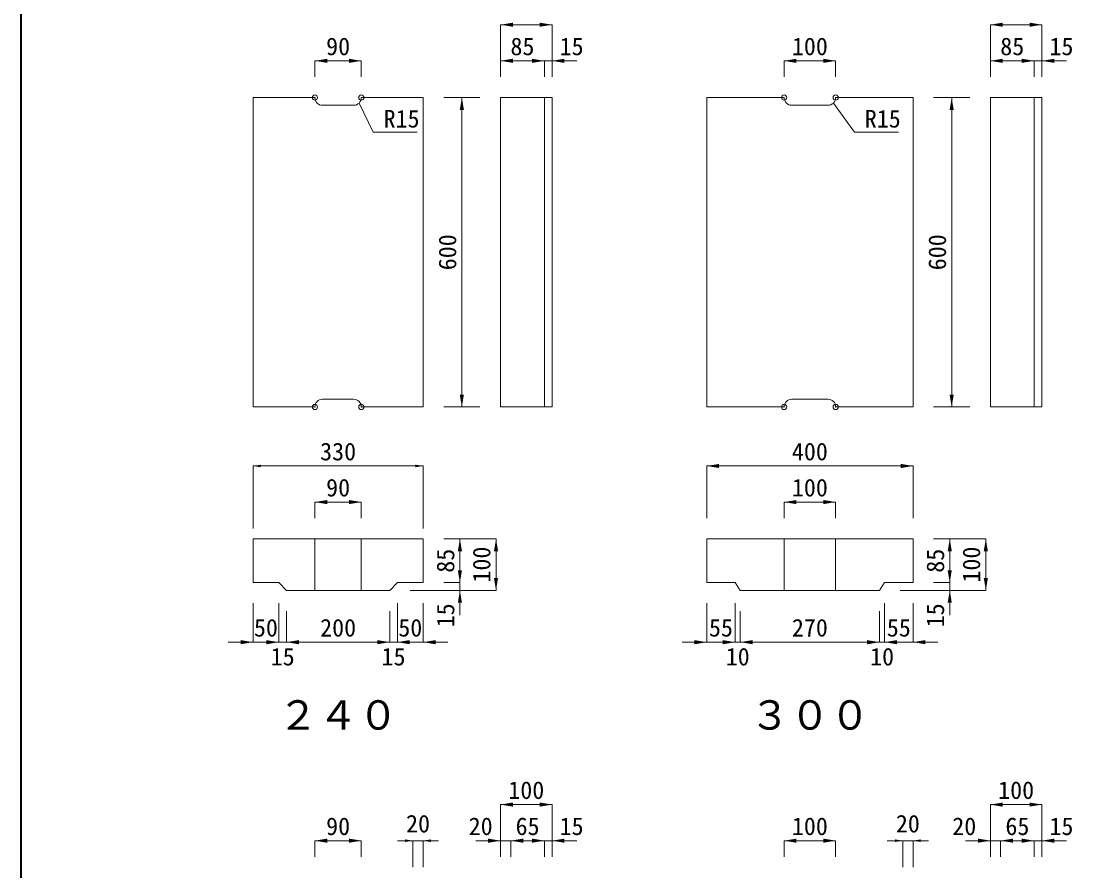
# Model space of a CAD drawing. Units: millimetres at full size, sheet at 1:20. Extents: x 19804 to 37687, y 7081 to 13999.
# Drawn here: x 29687 to 31725, y 8883 to 10531 of the extents above; entities that cross this region are included whole.
import ezdxf
from ezdxf.enums import TextEntityAlignment as Align

# ---------------------------------------------------------------- set-up
doc = ezdxf.new("R2010")
doc.units = ezdxf.units.MM
doc.header["$LTSCALE"] = 20
doc.header["$PDMODE"] = 32
doc.header["$PDSIZE"] = 10
for name, color, linetype, lineweight in [('0_2', 7, 'Continuous', 13), ('図枠', 7, 'Continuous', 5), ('寸法線', 7, 'Continuous', 13), ('引出線', 4, 'Continuous', 13), ('本体', 2, 'Continuous', 13)]:
    doc.layers.add(name, color=color, linetype=linetype, lineweight=lineweight)
doc.styles.add('ＭＳ ゴシック', font='')
doc.styles.get('ＭＳ ゴシック').set_extended_font_data('MS Gothic')

# ---------------------------------------------------------------- blocks, each defined once
blk = doc.blocks.new('filled_arrow')
at = {"color": 0, "linetype": 'Continuous', "lineweight": -2}
blk.add_solid([(7.5, 1.25), (0, 0), (7.5, -1.25)], dxfattribs=at)

msp = doc.modelspace()

# ---------------------------------------------------------------- linework, layer by layer
at = {"layer": '図枠', "lineweight": 40}
msp.add_line((29686.88, 7281.04), (29686.88, 12821.04), dxfattribs=at)
at = {"layer": '寸法線'}
for p, q in [((30716.88, 10523.76), (30616.88, 10523.76)), ((30616.88, 10422.52), (30616.88, 10523.76)), ((30716.88, 10422.52), (30716.88, 10523.76)), ((31666.88, 10523.76), (31566.88, 10523.76)), ((31566.88, 10422.52), (31566.88, 10523.76)), ((31666.88, 10422.52), (31666.88, 10523.76)), ((30256.88, 10453.76), (30346.88, 10453.76)), ((30256.88, 10422.52), (30256.88, 10453.76)), ((30346.88, 10422.52), (30346.88, 10453.76)), ((30616.88, 10453.76), (30701.88, 10453.76)), ((30616.88, 10422.52), (30616.88, 10453.76)), ((30653.88, 10453.76), (30764.88, 10453.76)), ((30701.88, 10422.52), (30701.88, 10453.76)), ((30701.88, 10422.52), (30701.88, 10453.76)), ((30716.88, 10422.52), (30716.88, 10453.76)), ((31166.88, 10453.76), (31266.88, 10453.76)), ((31166.88, 10422.52), (31166.88, 10453.76)), ((31266.88, 10422.52), (31266.88, 10453.76)), ((31566.88, 10453.76), (31651.88, 10453.76)), ((31566.88, 10422.52), (31566.88, 10453.76)), ((31603.88, 10453.76), (31714.88, 10453.76)), ((31651.88, 10422.52), (31651.88, 10453.76)), ((31651.88, 10422.52), (31651.88, 10453.76)), ((31666.88, 10422.52), (31666.88, 10453.76)), ((30506.88, 10382.52), (30541.88, 10382.52)), ((30541.88, 9782.52), (30541.88, 10382.52)), ((30541.88, 10382.52), (30541.88, 9782.52)), ((30576.88, 10382.52), (30541.88, 10382.52)), ((31456.88, 10382.52), (31491.88, 10382.52)), ((31491.88, 9782.52), (31491.88, 10382.52)), ((31491.88, 10382.52), (31491.88, 9782.52)), ((31526.88, 10382.52), (31491.88, 10382.52)), ((30506.88, 9782.52), (30541.88, 9782.52)), ((30576.88, 9782.52), (30541.88, 9782.52)), ((31456.88, 9782.52), (31491.88, 9782.52)), ((31526.88, 9782.52), (31491.88, 9782.52)), ((31016.88, 9668.15), (31416.88, 9668.15)), ((31016.88, 9566.91), (31016.88, 9668.15)), ((31416.88, 9566.91), (31416.88, 9668.15)), ((30256.88, 9598.15), (30346.88, 9598.15)), ((30256.88, 9566.91), (30256.88, 9598.15)), ((30346.88, 9566.91), (30346.88, 9598.15)), ((31166.88, 9598.15), (31266.88, 9598.15)), ((31166.88, 9566.91), (31166.88, 9598.15)), ((31266.88, 9566.91), (31266.88, 9598.15)), ((30506.88, 9526.91), (30538.11, 9526.91)), ((30506.88, 9526.91), (30608.11, 9526.91)), ((30538.11, 9441.91), (30538.11, 9526.91)), ((30608.11, 9426.91), (30608.11, 9526.91)), ((31456.88, 9526.91), (31488.11, 9526.91)), ((31456.88, 9526.91), (31558.11, 9526.91)), ((31488.11, 9441.91), (31488.11, 9526.91)), ((31558.11, 9426.91), (31558.11, 9526.91)), ((30538.11, 9378.91), (30538.11, 9489.91)), ((31488.11, 9378.91), (31488.11, 9489.91)), ((30506.88, 9441.91), (30538.11, 9441.91)), ((30506.88, 9441.91), (30538.11, 9441.91)), ((31456.88, 9441.91), (31488.11, 9441.91)), ((31456.88, 9441.91), (31488.11, 9441.91)), ((30441.88, 9426.91), (30538.11, 9426.91)), ((30441.88, 9426.91), (30608.11, 9426.91)), ((31391.88, 9426.91), (31488.11, 9426.91)), ((31391.88, 9426.91), (31558.11, 9426.91)), ((30136.88, 9401.91), (30136.88, 9326.47)), ((30186.88, 9401.91), (30186.88, 9326.47)), ((30186.88, 9401.91), (30186.88, 9326.47)), ((30416.88, 9401.91), (30416.88, 9326.47)), ((30416.88, 9401.91), (30416.88, 9326.47)), ((30466.88, 9401.91), (30466.88, 9326.47)), ((31016.88, 9401.91), (31016.88, 9326.47)), ((31071.88, 9401.91), (31071.88, 9326.47)), ((31071.88, 9401.91), (31071.88, 9326.47)), ((31361.88, 9401.91), (31361.88, 9326.47)), ((31361.88, 9401.91), (31361.88, 9326.47)), ((31416.88, 9401.91), (31416.88, 9326.47)), ((30201.88, 9386.91), (30201.88, 9326.47)), ((30201.88, 9386.91), (30201.88, 9326.47)), ((30401.88, 9386.91), (30401.88, 9326.47)), ((30401.88, 9386.91), (30401.88, 9326.47)), ((31081.88, 9386.91), (31081.88, 9326.47)), ((31081.88, 9386.91), (31081.88, 9326.47)), ((31351.88, 9386.91), (31351.88, 9326.47)), ((31351.88, 9386.91), (31351.88, 9326.47)), ((30088.88, 9326.47), (30186.88, 9326.47)), ((30138.88, 9326.47), (30249.88, 9326.47)), ((30201.88, 9326.47), (30401.88, 9326.47)), ((30353.88, 9326.47), (30464.88, 9326.47)), ((30416.88, 9326.47), (30514.88, 9326.47)), ((31071.88, 9326.47), (30968.88, 9326.47)), ((31023.88, 9326.47), (31129.88, 9326.47)), ((31081.88, 9326.47), (31351.88, 9326.47)), ((31303.88, 9326.47), (31409.88, 9326.47)), ((31361.88, 9326.47), (31464.88, 9326.47)), ((30716.88, 9011.55), (30616.88, 9011.55)), ((30616.88, 8910.32), (30616.88, 9011.55)), ((30716.88, 8910.32), (30716.88, 9011.55)), ((31666.88, 9011.55), (31566.88, 9011.55)), ((31566.88, 8910.32), (31566.88, 9011.55)), ((31666.88, 8910.32), (31666.88, 9011.55)), ((30256.88, 8941.55), (30346.88, 8941.55)), ((30256.88, 8910.32), (30256.88, 8941.55)), ((30346.88, 8910.32), (30346.88, 8941.55)), ((30684.88, 8941.55), (30568.88, 8941.55)), ((30616.88, 8910.32), (30616.88, 8941.55)), ((30636.88, 8941.55), (30701.88, 8941.55)), ((30636.88, 8910.32), (30636.88, 8941.55)), ((30636.88, 8910.32), (30636.88, 8941.55)), ((30653.88, 8941.55), (30764.88, 8941.55)), ((30701.88, 8910.32), (30701.88, 8941.55)), ((30701.88, 8910.32), (30701.88, 8941.55)), ((30716.88, 8910.32), (30716.88, 8941.55)), ((31166.88, 8941.55), (31266.88, 8941.55)), ((31166.88, 8910.32), (31166.88, 8941.55)), ((31266.88, 8910.32), (31266.88, 8941.55)), ((31634.88, 8941.55), (31518.88, 8941.55)), ((31566.88, 8910.32), (31566.88, 8941.55)), ((31586.88, 8941.55), (31651.88, 8941.55)), ((31586.88, 8910.32), (31586.88, 8941.55)), ((31586.88, 8910.32), (31586.88, 8941.55)), ((31603.88, 8941.55), (31714.88, 8941.55)), ((31651.88, 8910.32), (31651.88, 8941.55)), ((31651.88, 8910.32), (31651.88, 8941.55)), ((31666.88, 8910.32), (31666.88, 8941.55))]:
    msp.add_line(p, q, dxfattribs=at)
at = {"layer": '寸法線', "lineweight": 9}
for p, q in [((30136.88, 9668.15), (30466.88, 9668.15)), ((30136.88, 9546.91), (30136.88, 9668.15)), ((30466.88, 9546.91), (30466.88, 9668.15)), ((30496.88, 8941.55), (30416.88, 8941.55)), ((30446.88, 8890.32), (30446.88, 8941.55)), ((30466.88, 8890.32), (30466.88, 8941.55)), ((31446.88, 8941.55), (31366.88, 8941.55)), ((31396.88, 8890.32), (31396.88, 8941.55)), ((31416.88, 8890.32), (31416.88, 8941.55))]:
    msp.add_line(p, q, dxfattribs=at)
at = {"layer": '引出線'}
for points in [[(30342.48, 10371.92), (30370.1, 10315.35), (30455.34, 10315.35)], [(31262.48, 10371.92), (31303.32, 10315.35), (31388.56, 10315.35)]]:
    msp.add_lwpolyline(points, dxfattribs=at)
at = {"layer": '本体'}
for p, q in [((30136.88, 9782.52), (30136.88, 10382.52)), ((30136.88, 10382.52), (30256.88, 10382.52)), ((30346.88, 10382.52), (30466.88, 10382.52)), ((30466.88, 10382.52), (30466.88, 9782.52)), ((30616.88, 10382.52), (30616.88, 9782.52)), ((30616.88, 10382.52), (30716.88, 10382.52)), ((30701.88, 10382.52), (30701.88, 9782.52)), ((30716.88, 10382.52), (30716.88, 9782.52)), ((31016.88, 9782.52), (31016.88, 10382.52)), ((31016.88, 10382.52), (31166.88, 10382.52)), ((31266.88, 10382.52), (31416.88, 10382.52)), ((31416.88, 9782.52), (31416.88, 10382.52)), ((31566.88, 10382.52), (31566.88, 9782.52)), ((31566.88, 10382.52), (31666.88, 10382.52)), ((31651.88, 10382.52), (31651.88, 9782.52)), ((31666.88, 10382.52), (31666.88, 9782.52)), ((30271.88, 10367.52), (30331.88, 10367.52)), ((31181.88, 10367.52), (31251.88, 10367.52)), ((30271.88, 9797.52), (30331.88, 9797.52)), ((31181.88, 9797.52), (31251.88, 9797.52)), ((30136.88, 9782.52), (30256.88, 9782.52)), ((30346.88, 9782.52), (30466.88, 9782.52)), ((30616.88, 9782.52), (30716.88, 9782.52)), ((31016.88, 9782.52), (31166.88, 9782.52)), ((31266.88, 9782.52), (31416.88, 9782.52)), ((31566.88, 9782.52), (31666.88, 9782.52))]:
    msp.add_line(p, q, dxfattribs=at)
at = {"layer": '本体', "lineweight": 20}
for p, q in [((30466.88, 9526.91), (30136.88, 9526.91)), ((30136.88, 9526.91), (30136.88, 9441.91)), ((30466.88, 9526.91), (30466.88, 9441.91)), ((31416.88, 9526.91), (31016.88, 9526.91)), ((31016.88, 9526.91), (31016.88, 9441.91)), ((31416.88, 9526.91), (31416.88, 9441.91)), ((30186.88, 9441.91), (30136.88, 9441.91)), ((30186.88, 9441.91), (30201.88, 9426.91)), ((30416.88, 9441.91), (30401.88, 9426.91)), ((30466.88, 9441.91), (30416.88, 9441.91)), ((31071.88, 9441.91), (31016.88, 9441.91)), ((31071.88, 9441.91), (31081.88, 9426.91)), ((31361.88, 9441.91), (31351.88, 9426.91)), ((31361.88, 9441.91), (31416.88, 9441.91)), ((30201.88, 9426.91), (30401.88, 9426.91)), ((31351.88, 9426.91), (31081.88, 9426.91))]:
    msp.add_line(p, q, dxfattribs=at)
at = {"layer": '本体', "lineweight": 9}
for p, q in [((30256.88, 9426.91), (30256.88, 9526.91)), ((30346.88, 9526.91), (30346.88, 9426.91)), ((31166.88, 9426.91), (31166.88, 9526.91)), ((31266.88, 9426.91), (31266.88, 9526.91))]:
    msp.add_line(p, q, dxfattribs=at)
at = {"layer": '本体'}
for centre, start, end in [((30271.88, 10382.52), 180, 270), ((30331.88, 10382.52), 270, 0), ((31181.88, 10382.52), 180, 270), ((31251.88, 10382.52), 270, 0), ((30271.88, 9782.52), 90, 180), ((30331.88, 9782.52), 0, 90), ((31181.88, 9782.52), 90, 180), ((31251.88, 9782.52), 0, 90)]:
    msp.add_arc(centre, 15, start, end, dxfattribs=at)
for p in [(30256.88, 10382.52), (30346.88, 10382.52), (31166.88, 10382.52), (31266.88, 10382.52), (30256.88, 9782.52), (30346.88, 9782.52), (31166.88, 9782.52), (31266.88, 9782.52)]:
    msp.add_point(p, dxfattribs=at)

# ---------------------------------------------------------------- block references
at = {"layer": '寸法線', "xscale": 3.2, "yscale": 3.2}
for p in [(30616.88, 10523.76), (31566.88, 10523.76), (30256.88, 10453.76), (30616.88, 10453.76), (30716.88, 10453.76), (31166.88, 10453.76), (31566.88, 10453.76), (31666.88, 10453.76), (31016.88, 9668.15), (30256.88, 9598.15), (31166.88, 9598.15), (30201.88, 9326.47), (30201.88, 9326.47), (30416.88, 9326.47), (30416.88, 9326.47), (30466.88, 9326.47), (31081.88, 9326.47), (31081.88, 9326.47), (31361.88, 9326.47), (31361.88, 9326.47), (31416.88, 9326.47), (30616.88, 9011.55), (31566.88, 9011.55), (30256.88, 8941.55), (30636.88, 8941.55), (30636.88, 8941.55), (30716.88, 8941.55), (31166.88, 8941.55), (31586.88, 8941.55), (31586.88, 8941.55), (31666.88, 8941.55)]:
    msp.add_blockref('filled_arrow', p, dxfattribs=at)
for p, rotation in [((30716.88, 10523.76), 180), ((31666.88, 10523.76), 180), ((30346.88, 10453.76), 180), ((30701.88, 10453.76), 180), ((30701.88, 10453.76), 180), ((31266.88, 10453.76), 180), ((31651.88, 10453.76), 180), ((31651.88, 10453.76), 180), ((30541.88, 10382.52), 270), ((30541.88, 10382.52), 270), ((31491.88, 10382.52), 270), ((31491.88, 10382.52), 270), ((30541.88, 9782.52), 90), ((30541.88, 9782.52), 90), ((31491.88, 9782.52), 90), ((31491.88, 9782.52), 90), ((31416.88, 9668.15), 180), ((30346.88, 9598.15), 180), ((31266.88, 9598.15), 180), ((30538.11, 9526.91), 270), ((30608.11, 9526.91), 270), ((31488.11, 9526.91), 270), ((31558.11, 9526.91), 270), ((30538.11, 9441.91), 90), ((30538.11, 9441.91), 90), ((31488.11, 9441.91), 90), ((31488.11, 9441.91), 90), ((30608.11, 9426.91), 90), ((31558.11, 9426.91), 90), ((30538.11, 9426.91), 270), ((31488.11, 9426.91), 270), ((30136.88, 9326.47), 180), ((30186.88, 9326.47), 180), ((30186.88, 9326.47), 180), ((30401.88, 9326.47), 180), ((30401.88, 9326.47), 180), ((31016.88, 9326.47), 180), ((31071.88, 9326.47), 180), ((31071.88, 9326.47), 180), ((31351.88, 9326.47), 180), ((31351.88, 9326.47), 180), ((30716.88, 9011.55), 180), ((31666.88, 9011.55), 180), ((30346.88, 8941.55), 180), ((30616.88, 8941.55), 180), ((30701.88, 8941.55), 180), ((30701.88, 8941.55), 180), ((31266.88, 8941.55), 180), ((31566.88, 8941.55), 180), ((31651.88, 8941.55), 180), ((31651.88, 8941.55), 180)]:
    msp.add_blockref('filled_arrow', p, dxfattribs=dict(at, rotation=rotation))
at = {"layer": '寸法線', "lineweight": 9, "xscale": 2, "yscale": 2}
for p in [(30136.88, 9668.15), (30466.88, 8941.55), (31416.88, 8941.55)]:
    msp.add_blockref('filled_arrow', p, dxfattribs=at)
at = {"layer": '寸法線', "lineweight": 9, "xscale": 2, "yscale": 2, "rotation": 180}
for p in [(30466.88, 9668.15), (30446.88, 8941.55), (31396.88, 8941.55)]:
    msp.add_blockref('filled_arrow', p, dxfattribs=at)
at = {"layer": '引出線', "xscale": 0.16, "yscale": 0.16}
for p, rotation in [((30342.48, 10371.92), 296), ((31262.48, 10371.92), 305.8)]:
    msp.add_blockref('filled_arrow', p, dxfattribs=dict(at, rotation=rotation))

# ---------------------------------------------------------------- texts
at = {"layer": '0_2', "style": 'ＭＳ ゴシック'}
for s, p in [('２４０', (30301.88, 9139.77)), ('３００', (31216.88, 9139.77))]:
    msp.add_text(s, height=56.96, dxfattribs=at).set_placement(p, align=Align.BOTTOM_CENTER)
at = {"layer": '寸法線', "style": 'ＭＳ ゴシック'}
for s, p in [('90', (30301.88, 10481.76)), ('85', (30659.38, 10481.76)), ('15', (30754.75, 10481.76)), ('100', (31216.88, 10481.76)), ('85', (31609.38, 10481.76)), ('15', (31704.75, 10481.76)), ('330', (30301.88, 9696.15)), ('400', (31216.88, 9696.15)), ('90', (30301.88, 9626.15)), ('100', (31216.88, 9626.15)), ('50', (30161.88, 9354.47)), ('200', (30301.88, 9354.47)), ('50', (30441.88, 9354.47)), ('55', (31044.38, 9354.47)), ('270', (31216.88, 9354.47)), ('55', (31389.38, 9354.47)), ('15', (30194.38, 9298.47)), ('15', (30409.38, 9298.47)), ('10', (31076.88, 9298.47)), ('10', (31356.88, 9298.47)), ('100', (30666.88, 9039.55)), ('100', (31616.88, 9039.55)), ('20', (30456.88, 8974.55)), ('20', (31406.88, 8974.55)), ('90', (30301.88, 8969.55)), ('20', (30578.36, 8969.55)), ('65', (30669.38, 8969.55)), ('15', (30754.75, 8969.55)), ('100', (31216.88, 8969.55)), ('20', (31516.33, 8969.55)), ('65', (31619.38, 8969.55)), ('15', (31704.75, 8969.55))]:
    msp.add_text(s, height=34.18, dxfattribs=at).set_placement(p, align=Align.MIDDLE_CENTER)
for s, p in [('600', (30513.88, 10082.52)), ('600', (30513.88, 10082.52)), ('600', (31463.88, 10082.52)), ('600', (31463.88, 10082.52)), ('85', (30510.11, 9484.41)), ('100', (30580.11, 9476.91)), ('85', (31460.11, 9484.41)), ('100', (31530.11, 9476.91)), ('15', (30510.11, 9378.52)), ('15', (31460.11, 9378.52))]:
    msp.add_text(s, height=34.18, rotation=90, dxfattribs=at).set_placement(p, align=Align.MIDDLE_CENTER)
at = {"layer": '引出線', "style": 'ＭＳ ゴシック'}
for p in [(30390.1, 10358.55), (31323.32, 10358.55)]:
    msp.add_text('R15', height=34.18, dxfattribs=at).set_placement(p, align=Align.TOP_LEFT)

doc.saveas('drawing.dxf')
